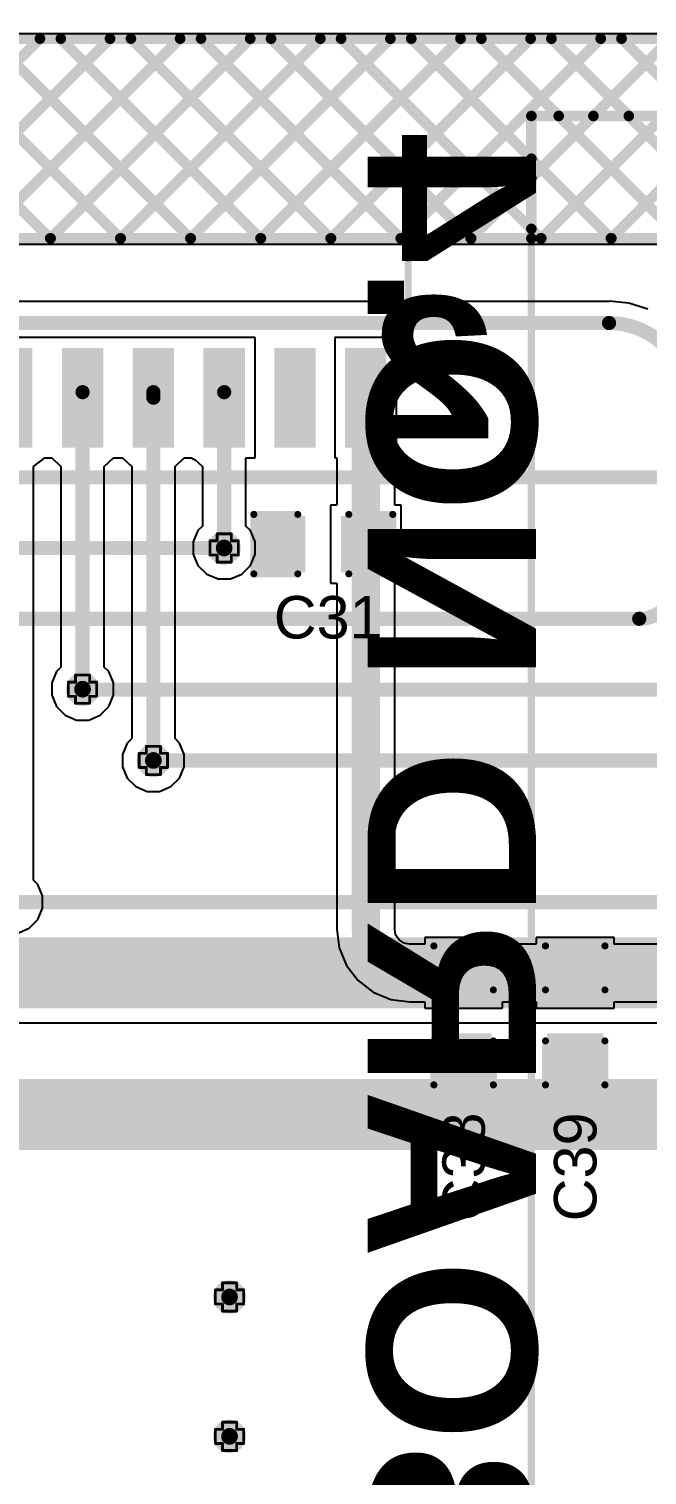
# Model space of a CAD drawing. Header units: inches. Extents: x -0.1 to 10.2, y 0 to 6.5.
# Drawn here: x 3.717 to 4.153, y 1.961 to 2.982 of the extents above; entities that cross this region are included whole.
import ezdxf

# ---------------------------------------------------------------- set-up
doc = ezdxf.new("R2010")
doc.units = ezdxf.units.IN
doc.header["$MEASUREMENT"] = 0
for name, color, linetype in [('Bottom Layer', 5, 'Continuous'), ('Bottom Overlay', 54, 'Continuous'), ('Drill Drawing', 1, 'Continuous'), ('Top Layer', 1, 'Continuous'), ('Top Overlay', 2, 'Continuous'), ('Top Paste', 8, 'Continuous'), ('Top Solder', 216, 'Continuous'), ('Via Holes', 16, 'Continuous')]:
    doc.layers.add(name, color=color, linetype=linetype)
doc.styles.add('Arial', font='', dxfattribs={"height": 0.2})
doc.styles.add('Arial Black_Bold', font='', dxfattribs={"height": 0.2})
doc.styles.add('Arial_Bold', font='', dxfattribs={"height": 0.2})
doc.styles.get('Arial').set_extended_font_data('Arial')
doc.styles.get('Arial Black_Bold').set_extended_font_data('Arial Black', bold=True)
doc.styles.get('Arial_Bold').set_extended_font_data('Arial', bold=True)

# ---------------------------------------------------------------- blocks, each defined once
blk = doc.blocks.new('SOIC_16_300____10')
at = {"layer": 'Top Layer'}
for points in [[(-0.2244, 0.1868), (-0.1594, 0.1868), (-0.1594, 0.1632), (-0.2244, 0.1632)], [(0.1594, 0.1868), (0.2244, 0.1868), (0.2244, 0.1632), (0.1594, 0.1632)], [(-0.2244, 0.1368), (-0.1594, 0.1368), (-0.1594, 0.1132), (-0.2244, 0.1132)], [(0.1594, 0.1368), (0.2244, 0.1368), (0.2244, 0.1132), (0.1594, 0.1132)], [(-0.2244, 0.0868), (-0.1594, 0.0868), (-0.1594, 0.0632), (-0.2244, 0.0632)], [(0.1594, 0.0868), (0.2244, 0.0868), (0.2244, 0.0632), (0.1594, 0.0632)], [(-0.2244, 0.0368), (-0.1594, 0.0368), (-0.1594, 0.0132), (-0.2244, 0.0132)], [(0.1594, 0.0368), (0.2244, 0.0368), (0.2244, 0.0132), (0.1594, 0.0132)], [(-0.2244, -0.0132), (-0.1594, -0.0132), (-0.1594, -0.0368), (-0.2244, -0.0368)], [(0.1594, -0.0132), (0.2244, -0.0132), (0.2244, -0.0368), (0.1594, -0.0368)], [(-0.2244, -0.0632), (-0.1594, -0.0632), (-0.1594, -0.0868), (-0.2244, -0.0868)], [(0.1594, -0.0632), (0.2244, -0.0632), (0.2244, -0.0868), (0.1594, -0.0868)], [(-0.2244, -0.1132), (-0.1594, -0.1132), (-0.1594, -0.1368), (-0.2244, -0.1368)], [(0.1594, -0.1132), (0.2244, -0.1132), (0.2244, -0.1368), (0.1594, -0.1368)], [(-0.2244, -0.1632), (-0.1594, -0.1632), (-0.1594, -0.1868), (-0.2244, -0.1868)], [(0.1594, -0.1632), (0.2244, -0.1632), (0.2244, -0.1868), (0.1594, -0.1868)]]:
    blk.add_hatch(color=1, dxfattribs=at).paths.add_polyline_path(points)
at = {"layer": 'Top Overlay'}
blk.add_hatch(color=2, dxfattribs=at).paths.add_polyline_path([(-0.156, 0.162), (-0.142, 0.162), (-0.142, 0.188), (-0.156, 0.188)])
at = {"layer": 'Top Paste'}
for points in [[(-0.2244, 0.1868), (-0.1594, 0.1868), (-0.1594, 0.1632), (-0.2244, 0.1632)], [(0.1594, 0.1868), (0.2244, 0.1868), (0.2244, 0.1632), (0.1594, 0.1632)], [(-0.2244, 0.1368), (-0.1594, 0.1368), (-0.1594, 0.1132), (-0.2244, 0.1132)], [(0.1594, 0.1368), (0.2244, 0.1368), (0.2244, 0.1132), (0.1594, 0.1132)], [(-0.2244, 0.0868), (-0.1594, 0.0868), (-0.1594, 0.0632), (-0.2244, 0.0632)], [(0.1594, 0.0868), (0.2244, 0.0868), (0.2244, 0.0632), (0.1594, 0.0632)], [(-0.2244, 0.0368), (-0.1594, 0.0368), (-0.1594, 0.0132), (-0.2244, 0.0132)], [(0.1594, 0.0368), (0.2244, 0.0368), (0.2244, 0.0132), (0.1594, 0.0132)], [(-0.2244, -0.0132), (-0.1594, -0.0132), (-0.1594, -0.0368), (-0.2244, -0.0368)], [(0.1594, -0.0132), (0.2244, -0.0132), (0.2244, -0.0368), (0.1594, -0.0368)], [(-0.2244, -0.0632), (-0.1594, -0.0632), (-0.1594, -0.0868), (-0.2244, -0.0868)], [(0.1594, -0.0632), (0.2244, -0.0632), (0.2244, -0.0868), (0.1594, -0.0868)], [(-0.2244, -0.1132), (-0.1594, -0.1132), (-0.1594, -0.1368), (-0.2244, -0.1368)], [(0.1594, -0.1132), (0.2244, -0.1132), (0.2244, -0.1368), (0.1594, -0.1368)], [(-0.2244, -0.1632), (-0.1594, -0.1632), (-0.1594, -0.1868), (-0.2244, -0.1868)], [(0.1594, -0.1632), (0.2244, -0.1632), (0.2244, -0.1868), (0.1594, -0.1868)]]:
    blk.add_hatch(color=8, dxfattribs=at).paths.add_polyline_path(points)
at = {"layer": 'Top Solder'}
for points in [[(-0.2272, 0.1896), (-0.1567, 0.1896), (-0.1567, 0.1604), (-0.2272, 0.1604)], [(0.1567, 0.1896), (0.2272, 0.1896), (0.2272, 0.1604), (0.1567, 0.1604)], [(-0.2272, 0.1396), (-0.1567, 0.1396), (-0.1567, 0.1104), (-0.2272, 0.1104)], [(0.1567, 0.1396), (0.2272, 0.1396), (0.2272, 0.1104), (0.1567, 0.1104)], [(-0.2272, 0.0896), (-0.1567, 0.0896), (-0.1567, 0.0604), (-0.2272, 0.0604)], [(0.1567, 0.0896), (0.2272, 0.0896), (0.2272, 0.0604), (0.1567, 0.0604)], [(-0.2272, 0.0396), (-0.1567, 0.0396), (-0.1567, 0.0104), (-0.2272, 0.0104)], [(0.1567, 0.0396), (0.2272, 0.0396), (0.2272, 0.0104), (0.1567, 0.0104)], [(-0.2272, -0.0104), (-0.1567, -0.0104), (-0.1567, -0.0396), (-0.2272, -0.0396)], [(0.1567, -0.0104), (0.2272, -0.0104), (0.2272, -0.0396), (0.1567, -0.0396)], [(-0.2272, -0.0604), (-0.1567, -0.0604), (-0.1567, -0.0896), (-0.2272, -0.0896)], [(0.1567, -0.0604), (0.2272, -0.0604), (0.2272, -0.0896), (0.1567, -0.0896)], [(-0.2272, -0.1104), (-0.1567, -0.1104), (-0.1567, -0.1396), (-0.2272, -0.1396)], [(0.1567, -0.1104), (0.2272, -0.1104), (0.2272, -0.1396), (0.1567, -0.1396)], [(-0.2272, -0.1604), (-0.1567, -0.1604), (-0.1567, -0.1896), (-0.2272, -0.1896)], [(0.1567, -0.1604), (0.2272, -0.1604), (0.2272, -0.1896), (0.1567, -0.1896)]]:
    blk.add_hatch(color=216, dxfattribs=at).paths.add_polyline_path(points)
at = {"layer": 'Top Overlay', "const_width": 0.00787}
for points in [[(-0.2363, 0.171), (-0.2363, 0.181)], [(-0.2313, 0.176), (-0.2363, 0.181)], [(-0.2363, 0.171), (-0.2313, 0.176)]]:
    blk.add_lwpolyline(points, dxfattribs=at)
at = {"layer": 'Top Overlay', "const_width": 0.00394}
for points in [[(-0.2383, 0.181, 1), (-0.2343, 0.181, 1)], [(-0.2383, 0.181, 1), (-0.2343, 0.181, 1)], [(-0.2383, 0.171, 1), (-0.2343, 0.171, 1)], [(-0.2383, 0.171, 1), (-0.2343, 0.171, 1)], [(-0.2333, 0.176, 1), (-0.2293, 0.176, 1)], [(-0.2333, 0.176, 1), (-0.2293, 0.176, 1)]]:
    blk.add_lwpolyline(points, format="xyb", close=True, dxfattribs=at)
blk = doc.blocks.new('X9555WV_2_12_6TV01_B_53')
at = {"layer": 'Bottom Overlay', "const_width": 0.005}
for points in [[(-0.755, -0.188), (-0.755, 0.1732)], [(0.755, -0.188), (-0.755, -0.188)]]:
    blk.add_lwpolyline(points, dxfattribs=at)
at = {"layer": 'Bottom Overlay', "const_width": 0.0025}
blk.add_lwpolyline([(-0.7562, -0.188, 1), (-0.7537, -0.188, 1)], format="xyb", close=True, dxfattribs=at)
blk.add_lwpolyline([(-0.7562, -0.188, 1), (-0.7537, -0.188, 1)], format="xyb", close=True, dxfattribs=at)
blk = doc.blocks.new('C___0603_61')
at = {"layer": 'Top Layer'}
for points in [[(-0.015, 0.0175), (-0.015, -0.0175), (-0.045, -0.0175), (-0.045, 0.0175)], [(0.045, 0.0175), (0.045, -0.0175), (0.015, -0.0175), (0.015, 0.0175)]]:
    blk.add_hatch(color=1, dxfattribs=at).paths.add_polyline_path(points)
at = {"layer": 'Top Paste'}
for points in [[(-0.015, 0.0175), (-0.015, -0.0175), (-0.045, -0.0175), (-0.045, 0.0175)], [(0.045, 0.0175), (0.045, -0.0175), (0.015, -0.0175), (0.015, 0.0175)]]:
    blk.add_hatch(color=8, dxfattribs=at).paths.add_polyline_path(points)
at = {"layer": 'Top Solder'}
for points in [[(-0.0126, 0.0199), (-0.0126, -0.0199), (-0.0474, -0.0199), (-0.0474, 0.0199)], [(0.0474, 0.0199), (0.0474, -0.0199), (0.0126, -0.0199), (0.0126, 0.0199)]]:
    blk.add_hatch(color=216, dxfattribs=at).paths.add_polyline_path(points)
at = {"layer": 'Top Overlay', "const_width": 0.005}
for points in [[(-0.049, 0.021), (-0.049, -0.021)], [(-0.049, 0.021), (-0.018, 0.021)], [(0.018, 0.021), (0.049, 0.021)], [(0.049, 0.021), (0.049, -0.021)], [(-0.049, -0.021), (-0.018, -0.021)], [(0.018, -0.021), (0.049, -0.021)]]:
    blk.add_lwpolyline(points, dxfattribs=at)
at = {"layer": 'Top Overlay', "const_width": 0.0025}
for points in [[(-0.0503, 0.021, 1), (-0.0478, 0.021, 1)], [(-0.0503, 0.021, 1), (-0.0478, 0.021, 1)], [(-0.0192, 0.021, 1), (-0.0168, 0.021, 1)], [(0.0168, 0.021, 1), (0.0192, 0.021, 1)], [(0.0478, 0.021, 1), (0.0503, 0.021, 1)], [(0.0478, 0.021, 1), (0.0503, 0.021, 1)], [(-0.0503, -0.021, 1), (-0.0478, -0.021, 1)], [(-0.0503, -0.021, 1), (-0.0478, -0.021, 1)], [(-0.0192, -0.021, 1), (-0.0168, -0.021, 1)], [(0.0168, -0.021, 1), (0.0192, -0.021, 1)], [(0.0478, -0.021, 1), (0.0503, -0.021, 1)], [(0.0478, -0.021, 1), (0.0503, -0.021, 1)]]:
    blk.add_lwpolyline(points, format="xyb", close=True, dxfattribs=at)
blk = doc.blocks.new('C___0603_62')
at = {"layer": 'Top Layer'}
for points in [[(-0.015, 0.0175), (-0.015, -0.0175), (-0.045, -0.0175), (-0.045, 0.0175)], [(0.045, 0.0175), (0.045, -0.0175), (0.015, -0.0175), (0.015, 0.0175)]]:
    blk.add_hatch(color=1, dxfattribs=at).paths.add_polyline_path(points)
at = {"layer": 'Top Paste'}
for points in [[(-0.015, 0.0175), (-0.015, -0.0175), (-0.045, -0.0175), (-0.045, 0.0175)], [(0.045, 0.0175), (0.045, -0.0175), (0.015, -0.0175), (0.015, 0.0175)]]:
    blk.add_hatch(color=8, dxfattribs=at).paths.add_polyline_path(points)
at = {"layer": 'Top Solder'}
for points in [[(-0.0126, 0.0199), (-0.0126, -0.0199), (-0.0474, -0.0199), (-0.0474, 0.0199)], [(0.0474, 0.0199), (0.0474, -0.0199), (0.0126, -0.0199), (0.0126, 0.0199)]]:
    blk.add_hatch(color=216, dxfattribs=at).paths.add_polyline_path(points)
at = {"layer": 'Top Overlay', "const_width": 0.005}
for points in [[(-0.049, 0.021), (-0.049, -0.021)], [(-0.049, 0.021), (-0.018, 0.021)], [(0.018, 0.021), (0.049, 0.021)], [(0.049, 0.021), (0.049, -0.021)], [(-0.049, -0.021), (-0.018, -0.021)], [(0.018, -0.021), (0.049, -0.021)]]:
    blk.add_lwpolyline(points, dxfattribs=at)
at = {"layer": 'Top Overlay', "const_width": 0.0025}
for points in [[(-0.0503, 0.021, 1), (-0.0478, 0.021, 1)], [(-0.0503, 0.021, 1), (-0.0478, 0.021, 1)], [(-0.0192, 0.021, 1), (-0.0168, 0.021, 1)], [(0.0168, 0.021, 1), (0.0192, 0.021, 1)], [(0.0478, 0.021, 1), (0.0503, 0.021, 1)], [(0.0478, 0.021, 1), (0.0503, 0.021, 1)], [(-0.0503, -0.021, 1), (-0.0478, -0.021, 1)], [(-0.0503, -0.021, 1), (-0.0478, -0.021, 1)], [(-0.0192, -0.021, 1), (-0.0168, -0.021, 1)], [(0.0168, -0.021, 1), (0.0192, -0.021, 1)], [(0.0478, -0.021, 1), (0.0503, -0.021, 1)], [(0.0478, -0.021, 1), (0.0503, -0.021, 1)]]:
    blk.add_lwpolyline(points, format="xyb", close=True, dxfattribs=at)
blk = doc.blocks.new('C___0603_69')
at = {"layer": 'Top Layer'}
for points in [[(-0.015, 0.0175), (-0.015, -0.0175), (-0.045, -0.0175), (-0.045, 0.0175)], [(0.045, 0.0175), (0.045, -0.0175), (0.015, -0.0175), (0.015, 0.0175)]]:
    blk.add_hatch(color=1, dxfattribs=at).paths.add_polyline_path(points)
at = {"layer": 'Top Paste'}
for points in [[(-0.015, 0.0175), (-0.015, -0.0175), (-0.045, -0.0175), (-0.045, 0.0175)], [(0.045, 0.0175), (0.045, -0.0175), (0.015, -0.0175), (0.015, 0.0175)]]:
    blk.add_hatch(color=8, dxfattribs=at).paths.add_polyline_path(points)
at = {"layer": 'Top Solder'}
for points in [[(-0.0126, 0.0199), (-0.0126, -0.0199), (-0.0474, -0.0199), (-0.0474, 0.0199)], [(0.0474, 0.0199), (0.0474, -0.0199), (0.0126, -0.0199), (0.0126, 0.0199)]]:
    blk.add_hatch(color=216, dxfattribs=at).paths.add_polyline_path(points)
at = {"layer": 'Top Overlay', "const_width": 0.005}
for points in [[(-0.049, -0.021), (-0.049, 0.021)], [(-0.049, 0.021), (-0.018, 0.021)], [(0.018, 0.021), (0.049, 0.021)], [(0.049, -0.021), (0.049, 0.021)], [(-0.049, -0.021), (-0.018, -0.021)], [(0.018, -0.021), (0.049, -0.021)]]:
    blk.add_lwpolyline(points, dxfattribs=at)
at = {"layer": 'Top Overlay', "const_width": 0.0025}
for points in [[(-0.0503, 0.021, 1), (-0.0478, 0.021, 1)], [(-0.0503, 0.021, 1), (-0.0478, 0.021, 1)], [(-0.0192, 0.021, 1), (-0.0168, 0.021, 1)], [(0.0168, 0.021, 1), (0.0192, 0.021, 1)], [(0.0478, 0.021, 1), (0.0503, 0.021, 1)], [(0.0478, 0.021, 1), (0.0503, 0.021, 1)], [(-0.0503, -0.021, 1), (-0.0478, -0.021, 1)], [(-0.0503, -0.021, 1), (-0.0478, -0.021, 1)], [(-0.0192, -0.021, 1), (-0.0168, -0.021, 1)], [(0.0168, -0.021, 1), (0.0192, -0.021, 1)], [(0.0478, -0.021, 1), (0.0503, -0.021, 1)], [(0.0478, -0.021, 1), (0.0503, -0.021, 1)]]:
    blk.add_lwpolyline(points, format="xyb", close=True, dxfattribs=at)

msp = doc.modelspace()

# ---------------------------------------------------------------- hatches: boundary and pattern name
at = {"layer": 'Bottom Layer'}
h = msp.add_hatch(color=5, dxfattribs=at)
edge = h.paths.add_edge_path()
edge.add_arc((3.8545, 2.6154), 0.0118, 0, 360)
h = msp.add_hatch(color=5, dxfattribs=at)
edge = h.paths.add_edge_path()
edge.add_arc((3.7545, 2.5157), 0.0118, 0, 360)
h = msp.add_hatch(color=5, dxfattribs=at)
edge = h.paths.add_edge_path()
edge.add_arc((3.8045, 2.4654), 0.0118, 0, 360)
h = msp.add_hatch(color=5, dxfattribs=at)
edge = h.paths.add_edge_path()
edge.add_arc((3.8583, 2.0866), 0.0118, 0, 360)
h = msp.add_hatch(color=5, dxfattribs=at)
edge = h.paths.add_edge_path()
edge.add_arc((3.8583, 1.9882), 0.0118, 0, 360)
at = {"layer": 'Top Layer'}
h = msp.add_hatch(color=1, dxfattribs=at)
edge = h.paths.add_edge_path()
edge.add_arc((3.8545, 2.6154), 0.0118, 0, 360)
h = msp.add_hatch(color=1, dxfattribs=at)
edge = h.paths.add_edge_path()
edge.add_arc((3.7545, 2.5157), 0.0118, 0, 360)
h = msp.add_hatch(color=1, dxfattribs=at)
edge = h.paths.add_edge_path()
edge.add_arc((3.8045, 2.4654), 0.0118, 0, 360)
h = msp.add_hatch(color=1, dxfattribs=at)
edge = h.paths.add_edge_path()
edge.add_arc((3.8583, 2.0866), 0.0118, 0, 360)
h = msp.add_hatch(color=1, dxfattribs=at)
edge = h.paths.add_edge_path()
edge.add_arc((3.8583, 1.9882), 0.0118, 0, 360)
at = {"layer": 'Via Holes'}
h = msp.add_hatch(color=7, dxfattribs=at)
edge = h.paths.add_edge_path()
edge.add_arc((3.8545, 2.6154), 0.00591, 0, 360)
h = msp.add_hatch(color=7, dxfattribs=at)
edge = h.paths.add_edge_path()
edge.add_arc((3.7545, 2.5157), 0.00591, 0, 360)
h = msp.add_hatch(color=7, dxfattribs=at)
edge = h.paths.add_edge_path()
edge.add_arc((3.8045, 2.4654), 0.00591, 0, 360)
h = msp.add_hatch(color=7, dxfattribs=at)
edge = h.paths.add_edge_path()
edge.add_arc((3.8583, 2.0866), 0.00591, 0, 360)
h = msp.add_hatch(color=7, dxfattribs=at)
edge = h.paths.add_edge_path()
edge.add_arc((3.8583, 1.9882), 0.00591, 0, 360)

# ---------------------------------------------------------------- linework, layer by layer
at = {"layer": 'Bottom Layer'}
for p, q in [((4.5459, 2.9783), (0.0153, 2.9783)), ((0.0153, 2.83), (4.4235, 2.83)), ((4.1263, 2.7895), (3.3411, 2.7895)), ((4.1403, 2.7882), (4.1263, 2.7896)), ((4.1263, 2.7896), (4.1263, 2.7895)), ((4.1537, 2.7841), (4.1403, 2.7882)), ((3.3935, 2.2801), (4.1805, 2.2801))]:
    msp.add_line(p, q, dxfattribs=at)
for points, const_width in [([(3.3411, 2.7742), (4.1263, 2.7742)], 0.01), ([(3.4264, 2.6653), (4.2476, 2.6653)], 0.01), ([(3.3646, 2.6154), (3.8545, 2.6154)], 0.01), ([(3.3264, 2.5654), (4.1476, 2.5654)], 0.01), ([(3.7545, 2.5154), (4.2094, 2.5154)], 0.01), ([(3.8045, 2.4654), (4.2476, 2.4654)], 0.01), ([(3.7045, 2.3654), (4.3535, 2.3654)], 0.01), ([(3.3646, 2.3154), (4.2094, 2.3154)], 0.05), ([(3.3646, 2.2154), (4.2094, 2.2154)], 0.05)]:
    msp.add_lwpolyline(points, dxfattribs=dict(at, const_width=const_width))
at = {"layer": 'Bottom Layer', "const_width": 0.005}
for points in [[(4.1238, 2.7742, 1), (4.1288, 2.7742, 1)], [(4.1238, 2.7742, 1), (4.1288, 2.7742, 1)], [(3.852, 2.6154, 1), (3.857, 2.6154, 1)], [(4.1451, 2.5654, 1), (4.1501, 2.5654, 1)], [(4.1451, 2.5654, 1), (4.1501, 2.5654, 1)], [(3.752, 2.5154, 1), (3.757, 2.5154, 1)], [(3.802, 2.4654, 1), (3.807, 2.4654, 1)]]:
    msp.add_lwpolyline(points, format="xyb", close=True, dxfattribs=at)
at = {"layer": 'Bottom Layer', "const_width": 0.01}
for points in [[(4.1263, 2.7742, -0.199488), (4.1661, 2.7577)], [(4.1659, 2.5729, -0.197561), (4.1476, 2.5654)]]:
    msp.add_lwpolyline(points, format="xyb", dxfattribs=at)
at = {"layer": 'Bottom Overlay', "const_width": 0.0075}
for points in [[(0.0201, 2.975), (4.5399, 2.975)], [(3.5834, 2.834), (3.7244, 2.975)], [(3.5906, 2.975), (3.7316, 2.834)], [(3.6329, 2.834), (3.7739, 2.975)], [(3.6401, 2.975), (3.7811, 2.834)], [(3.6824, 2.834), (3.8234, 2.975)], [(3.6896, 2.975), (3.8306, 2.834)], [(3.7319, 2.834), (3.8729, 2.975)], [(3.7391, 2.975), (3.8801, 2.834)], [(3.7814, 2.834), (3.9224, 2.975)], [(3.7886, 2.975), (3.9296, 2.834)], [(3.8309, 2.834), (3.9719, 2.975)], [(3.8381, 2.975), (3.9791, 2.834)], [(3.8804, 2.834), (4.0214, 2.975)], [(3.8876, 2.975), (4.0286, 2.834)], [(3.9299, 2.834), (4.0709, 2.975)], [(3.9371, 2.975), (4.0714, 2.8407)], [(3.9794, 2.834), (4.1204, 2.975)], [(3.9866, 2.975), (4.0714, 2.8902)], [(4.0361, 2.975), (4.0908, 2.9204)], [(4.0856, 2.975), (4.1403, 2.9204)], [(4.1153, 2.9204), (4.1699, 2.975)], [(4.1351, 2.975), (4.1898, 2.9204)], [(4.0714, 2.834), (4.0714, 2.9204)], [(4.0714, 2.9204), (4.4327, 2.9204)], [(4.0714, 2.9204), (4.4327, 2.9204)], [(4.0289, 2.834), (4.0714, 2.8765)], [(3.4878, 2.834), (4.0714, 2.834)]]:
    msp.add_lwpolyline(points, dxfattribs=at)
at = {"layer": 'Bottom Overlay', "const_width": 0.00375}
for points in [[(3.7225, 2.975, 1), (3.7263, 2.975, 1)], [(3.7373, 2.975, 1), (3.741, 2.975, 1)], [(3.772, 2.975, 1), (3.7758, 2.975, 1)], [(3.7868, 2.975, 1), (3.7905, 2.975, 1)], [(3.8215, 2.975, 1), (3.8253, 2.975, 1)], [(3.8363, 2.975, 1), (3.84, 2.975, 1)], [(3.871, 2.975, 1), (3.8748, 2.975, 1)], [(3.8857, 2.975, 1), (3.8895, 2.975, 1)], [(3.9205, 2.975, 1), (3.9243, 2.975, 1)], [(3.9352, 2.975, 1), (3.939, 2.975, 1)], [(3.97, 2.975, 1), (3.9738, 2.975, 1)], [(3.9847, 2.975, 1), (3.9885, 2.975, 1)], [(4.0195, 2.975, 1), (4.0233, 2.975, 1)], [(4.0342, 2.975, 1), (4.038, 2.975, 1)], [(4.069, 2.975, 1), (4.0728, 2.975, 1)], [(4.0837, 2.975, 1), (4.0875, 2.975, 1)], [(4.1185, 2.975, 1), (4.1223, 2.975, 1)], [(4.1332, 2.975, 1), (4.137, 2.975, 1)], [(4.0696, 2.9204, 1), (4.0733, 2.9204, 1)], [(4.0696, 2.9204, 1), (4.0733, 2.9204, 1)], [(4.0696, 2.9204, 1), (4.0733, 2.9204, 1)], [(4.0889, 2.9204, 1), (4.0926, 2.9204, 1)], [(4.1134, 2.9204, 1), (4.1171, 2.9204, 1)], [(4.1384, 2.9204, 1), (4.1421, 2.9204, 1)], [(4.0696, 2.8902, 1), (4.0733, 2.8902, 1)], [(4.0696, 2.8765, 1), (4.0733, 2.8765, 1)], [(4.0696, 2.8407, 1), (4.0733, 2.8407, 1)], [(3.7298, 2.834, 1), (3.7335, 2.834, 1)], [(3.73, 2.834, 1), (3.7338, 2.834, 1)], [(3.7793, 2.834, 1), (3.783, 2.834, 1)], [(3.7795, 2.834, 1), (3.7833, 2.834, 1)], [(3.8288, 2.834, 1), (3.8325, 2.834, 1)], [(3.829, 2.834, 1), (3.8328, 2.834, 1)], [(3.8783, 2.834, 1), (3.882, 2.834, 1)], [(3.8785, 2.834, 1), (3.8823, 2.834, 1)], [(3.9278, 2.834, 1), (3.9315, 2.834, 1)], [(3.928, 2.834, 1), (3.9318, 2.834, 1)], [(3.9773, 2.834, 1), (3.981, 2.834, 1)], [(3.9775, 2.834, 1), (3.9813, 2.834, 1)], [(4.0267, 2.834, 1), (4.0305, 2.834, 1)], [(4.027, 2.834, 1), (4.0308, 2.834, 1)], [(4.0696, 2.834, 1), (4.0733, 2.834, 1)], [(4.0696, 2.834, 1), (4.0733, 2.834, 1)]]:
    msp.add_lwpolyline(points, format="xyb", close=True, dxfattribs=at)
at = {"layer": 'Drill Drawing', "const_width": 0.002}
for points in [[(3.8495, 2.6204), (3.8495, 2.6254)], [(3.8495, 2.6254), (3.8595, 2.6254)], [(3.8595, 2.6204), (3.8595, 2.6254)], [(3.8445, 2.6104), (3.8445, 2.6204)], [(3.8445, 2.6204), (3.8495, 2.6204)], [(3.8595, 2.6204), (3.8645, 2.6204)], [(3.8645, 2.6104), (3.8645, 2.6204)], [(3.8445, 2.6104), (3.8495, 2.6104)], [(3.8495, 2.6054), (3.8495, 2.6104)], [(3.8495, 2.6054), (3.8595, 2.6054)], [(3.8595, 2.6104), (3.8645, 2.6104)], [(3.8595, 2.6054), (3.8595, 2.6104)], [(3.7495, 2.5207), (3.7495, 2.5257)], [(3.7495, 2.5257), (3.7595, 2.5257)], [(3.7595, 2.5207), (3.7595, 2.5257)], [(3.7445, 2.5107), (3.7445, 2.5207)], [(3.7445, 2.5207), (3.7495, 2.5207)], [(3.7445, 2.5107), (3.7495, 2.5107)], [(3.7495, 2.5057), (3.7495, 2.5107)], [(3.7595, 2.5207), (3.7645, 2.5207)], [(3.7595, 2.5107), (3.7645, 2.5107)], [(3.7595, 2.5057), (3.7595, 2.5107)], [(3.7645, 2.5107), (3.7645, 2.5207)], [(3.7495, 2.5057), (3.7595, 2.5057)], [(3.7945, 2.4604), (3.7945, 2.4704)], [(3.7945, 2.4704), (3.7995, 2.4704)], [(3.7995, 2.4704), (3.7995, 2.4754)], [(3.7995, 2.4754), (3.8095, 2.4754)], [(3.8095, 2.4704), (3.8095, 2.4754)], [(3.8095, 2.4704), (3.8145, 2.4704)], [(3.8145, 2.4604), (3.8145, 2.4704)], [(3.7945, 2.4604), (3.7995, 2.4604)], [(3.7995, 2.4554), (3.7995, 2.4604)], [(3.8095, 2.4604), (3.8145, 2.4604)], [(3.8095, 2.4554), (3.8095, 2.4604)], [(3.7995, 2.4554), (3.8095, 2.4554)], [(3.8533, 2.0916), (3.8533, 2.0966)], [(3.8533, 2.0966), (3.8633, 2.0966)], [(3.8633, 2.0916), (3.8633, 2.0966)], [(3.8483, 2.0816), (3.8483, 2.0916)], [(3.8483, 2.0916), (3.8533, 2.0916)], [(3.8633, 2.0916), (3.8683, 2.0916)], [(3.8683, 2.0816), (3.8683, 2.0916)], [(3.8483, 2.0816), (3.8533, 2.0816)], [(3.8533, 2.0766), (3.8533, 2.0816)], [(3.8533, 2.0766), (3.8633, 2.0766)], [(3.8633, 2.0816), (3.8683, 2.0816)], [(3.8633, 2.0766), (3.8633, 2.0816)], [(3.8483, 1.9832), (3.8483, 1.9932)], [(3.8483, 1.9932), (3.8533, 1.9932)], [(3.8533, 1.9932), (3.8533, 1.9982)], [(3.8533, 1.9982), (3.8633, 1.9982)], [(3.8633, 1.9932), (3.8633, 1.9982)], [(3.8633, 1.9932), (3.8683, 1.9932)], [(3.8683, 1.9832), (3.8683, 1.9932)], [(3.8483, 1.9832), (3.8533, 1.9832)], [(3.8533, 1.9782), (3.8533, 1.9832)], [(3.8633, 1.9832), (3.8683, 1.9832)], [(3.8633, 1.9782), (3.8633, 1.9832)], [(3.8533, 1.9782), (3.8633, 1.9782)]]:
    msp.add_lwpolyline(points, dxfattribs=at)
at = {"layer": 'Drill Drawing', "const_width": 0.001}
for points in [[(3.849, 2.6254, 1), (3.85, 2.6254, 1)], [(3.849, 2.6254, 1), (3.85, 2.6254, 1)], [(3.859, 2.6254, 1), (3.86, 2.6254, 1)], [(3.859, 2.6254, 1), (3.86, 2.6254, 1)], [(3.844, 2.6204, 1), (3.845, 2.6204, 1)], [(3.844, 2.6204, 1), (3.845, 2.6204, 1)], [(3.849, 2.6204, 1), (3.85, 2.6204, 1)], [(3.849, 2.6204, 1), (3.85, 2.6204, 1)], [(3.859, 2.6204, 1), (3.86, 2.6204, 1)], [(3.859, 2.6204, 1), (3.86, 2.6204, 1)], [(3.864, 2.6204, 1), (3.865, 2.6204, 1)], [(3.864, 2.6204, 1), (3.865, 2.6204, 1)], [(3.844, 2.6104, 1), (3.845, 2.6104, 1)], [(3.844, 2.6104, 1), (3.845, 2.6104, 1)], [(3.849, 2.6104, 1), (3.85, 2.6104, 1)], [(3.849, 2.6104, 1), (3.85, 2.6104, 1)], [(3.849, 2.6054, 1), (3.85, 2.6054, 1)], [(3.849, 2.6054, 1), (3.85, 2.6054, 1)], [(3.859, 2.6104, 1), (3.86, 2.6104, 1)], [(3.859, 2.6104, 1), (3.86, 2.6104, 1)], [(3.859, 2.6054, 1), (3.86, 2.6054, 1)], [(3.859, 2.6054, 1), (3.86, 2.6054, 1)], [(3.864, 2.6104, 1), (3.865, 2.6104, 1)], [(3.864, 2.6104, 1), (3.865, 2.6104, 1)], [(3.749, 2.5257, 1), (3.75, 2.5257, 1)], [(3.749, 2.5257, 1), (3.75, 2.5257, 1)], [(3.759, 2.5257, 1), (3.76, 2.5257, 1)], [(3.759, 2.5257, 1), (3.76, 2.5257, 1)], [(3.744, 2.5207, 1), (3.745, 2.5207, 1)], [(3.744, 2.5207, 1), (3.745, 2.5207, 1)], [(3.744, 2.5107, 1), (3.745, 2.5107, 1)], [(3.744, 2.5107, 1), (3.745, 2.5107, 1)], [(3.749, 2.5207, 1), (3.75, 2.5207, 1)], [(3.749, 2.5207, 1), (3.75, 2.5207, 1)], [(3.749, 2.5107, 1), (3.75, 2.5107, 1)], [(3.749, 2.5107, 1), (3.75, 2.5107, 1)], [(3.759, 2.5207, 1), (3.76, 2.5207, 1)], [(3.759, 2.5207, 1), (3.76, 2.5207, 1)], [(3.759, 2.5107, 1), (3.76, 2.5107, 1)], [(3.759, 2.5107, 1), (3.76, 2.5107, 1)], [(3.764, 2.5207, 1), (3.765, 2.5207, 1)], [(3.764, 2.5207, 1), (3.765, 2.5207, 1)], [(3.764, 2.5107, 1), (3.765, 2.5107, 1)], [(3.764, 2.5107, 1), (3.765, 2.5107, 1)], [(3.749, 2.5057, 1), (3.75, 2.5057, 1)], [(3.749, 2.5057, 1), (3.75, 2.5057, 1)], [(3.759, 2.5057, 1), (3.76, 2.5057, 1)], [(3.759, 2.5057, 1), (3.76, 2.5057, 1)], [(3.794, 2.4704, 1), (3.795, 2.4704, 1)], [(3.794, 2.4704, 1), (3.795, 2.4704, 1)], [(3.799, 2.4754, 1), (3.8, 2.4754, 1)], [(3.799, 2.4754, 1), (3.8, 2.4754, 1)], [(3.799, 2.4704, 1), (3.8, 2.4704, 1)], [(3.799, 2.4704, 1), (3.8, 2.4704, 1)], [(3.809, 2.4754, 1), (3.81, 2.4754, 1)], [(3.809, 2.4754, 1), (3.81, 2.4754, 1)], [(3.809, 2.4704, 1), (3.81, 2.4704, 1)], [(3.809, 2.4704, 1), (3.81, 2.4704, 1)], [(3.814, 2.4704, 1), (3.815, 2.4704, 1)], [(3.814, 2.4704, 1), (3.815, 2.4704, 1)], [(3.794, 2.4604, 1), (3.795, 2.4604, 1)], [(3.794, 2.4604, 1), (3.795, 2.4604, 1)], [(3.799, 2.4604, 1), (3.8, 2.4604, 1)], [(3.799, 2.4604, 1), (3.8, 2.4604, 1)], [(3.809, 2.4604, 1), (3.81, 2.4604, 1)], [(3.809, 2.4604, 1), (3.81, 2.4604, 1)], [(3.814, 2.4604, 1), (3.815, 2.4604, 1)], [(3.814, 2.4604, 1), (3.815, 2.4604, 1)], [(3.799, 2.4554, 1), (3.8, 2.4554, 1)], [(3.799, 2.4554, 1), (3.8, 2.4554, 1)], [(3.809, 2.4554, 1), (3.81, 2.4554, 1)], [(3.809, 2.4554, 1), (3.81, 2.4554, 1)], [(3.8528, 2.0966, 1), (3.8538, 2.0966, 1)], [(3.8528, 2.0966, 1), (3.8538, 2.0966, 1)], [(3.8628, 2.0966, 1), (3.8638, 2.0966, 1)], [(3.8628, 2.0966, 1), (3.8638, 2.0966, 1)], [(3.8478, 2.0916, 1), (3.8488, 2.0916, 1)], [(3.8478, 2.0916, 1), (3.8488, 2.0916, 1)], [(3.8528, 2.0916, 1), (3.8538, 2.0916, 1)], [(3.8528, 2.0916, 1), (3.8538, 2.0916, 1)], [(3.8628, 2.0916, 1), (3.8638, 2.0916, 1)], [(3.8628, 2.0916, 1), (3.8638, 2.0916, 1)], [(3.8678, 2.0916, 1), (3.8688, 2.0916, 1)], [(3.8678, 2.0916, 1), (3.8688, 2.0916, 1)], [(3.8478, 2.0816, 1), (3.8488, 2.0816, 1)], [(3.8478, 2.0816, 1), (3.8488, 2.0816, 1)], [(3.8528, 2.0816, 1), (3.8538, 2.0816, 1)], [(3.8528, 2.0816, 1), (3.8538, 2.0816, 1)], [(3.8528, 2.0766, 1), (3.8538, 2.0766, 1)], [(3.8528, 2.0766, 1), (3.8538, 2.0766, 1)], [(3.8628, 2.0816, 1), (3.8638, 2.0816, 1)], [(3.8628, 2.0816, 1), (3.8638, 2.0816, 1)], [(3.8628, 2.0766, 1), (3.8638, 2.0766, 1)], [(3.8628, 2.0766, 1), (3.8638, 2.0766, 1)], [(3.8678, 2.0816, 1), (3.8688, 2.0816, 1)], [(3.8678, 2.0816, 1), (3.8688, 2.0816, 1)], [(3.8478, 1.9932, 1), (3.8488, 1.9932, 1)], [(3.8478, 1.9932, 1), (3.8488, 1.9932, 1)], [(3.8528, 1.9982, 1), (3.8538, 1.9982, 1)], [(3.8528, 1.9982, 1), (3.8538, 1.9982, 1)], [(3.8528, 1.9932, 1), (3.8538, 1.9932, 1)], [(3.8528, 1.9932, 1), (3.8538, 1.9932, 1)], [(3.8628, 1.9982, 1), (3.8638, 1.9982, 1)], [(3.8628, 1.9982, 1), (3.8638, 1.9982, 1)], [(3.8628, 1.9932, 1), (3.8638, 1.9932, 1)], [(3.8628, 1.9932, 1), (3.8638, 1.9932, 1)], [(3.8678, 1.9932, 1), (3.8688, 1.9932, 1)], [(3.8678, 1.9932, 1), (3.8688, 1.9932, 1)], [(3.8478, 1.9832, 1), (3.8488, 1.9832, 1)], [(3.8478, 1.9832, 1), (3.8488, 1.9832, 1)], [(3.8528, 1.9832, 1), (3.8538, 1.9832, 1)], [(3.8528, 1.9832, 1), (3.8538, 1.9832, 1)], [(3.8628, 1.9832, 1), (3.8638, 1.9832, 1)], [(3.8628, 1.9832, 1), (3.8638, 1.9832, 1)], [(3.8678, 1.9832, 1), (3.8688, 1.9832, 1)], [(3.8678, 1.9832, 1), (3.8688, 1.9832, 1)], [(3.8528, 1.9782, 1), (3.8538, 1.9782, 1)], [(3.8528, 1.9782, 1), (3.8538, 1.9782, 1)], [(3.8628, 1.9782, 1), (3.8638, 1.9782, 1)], [(3.8628, 1.9782, 1), (3.8638, 1.9782, 1)]]:
    msp.add_lwpolyline(points, format="xyb", close=True, dxfattribs=at)
at = {"layer": 'Top Layer'}
for p, q in [((4.5459, 2.9784), (0.1492, 2.9784)), ((0.255, 2.83), (4.4253, 2.83)), ((3.7247, 2.7639), (3.6843, 2.7639)), ((3.7263, 2.7639), (3.7247, 2.7639)), ((3.7343, 2.7639), (3.7263, 2.7639)), ((3.7747, 2.7639), (3.7343, 2.7639)), ((3.7763, 2.7639), (3.7747, 2.7639)), ((3.7827, 2.7639), (3.7763, 2.7639)), ((3.7843, 2.7639), (3.7827, 2.7639)), ((3.8247, 2.7639), (3.7843, 2.7639)), ((3.8263, 2.7639), (3.8247, 2.7639)), ((3.8327, 2.7639), (3.8263, 2.7639)), ((3.8343, 2.7639), (3.8327, 2.7639)), ((3.8763, 2.7639), (3.8343, 2.7639)), ((3.8763, 2.679), (3.8763, 2.7639)), ((3.9763, 2.7639), (3.9327, 2.7639)), ((3.9327, 2.7639), (3.9327, 2.679)), ((3.9763, 2.679), (3.9763, 2.7639)), ((3.7198, 2.673), (3.7278, 2.679)), ((3.7278, 2.679), (3.7327, 2.679)), ((3.7327, 2.679), (3.7392, 2.673)), ((3.7698, 2.673), (3.7763, 2.679)), ((3.7763, 2.679), (3.7827, 2.679)), ((3.7827, 2.679), (3.7892, 2.673)), ((3.8198, 2.673), (3.8263, 2.679)), ((3.8263, 2.679), (3.8312, 2.679)), ((3.8312, 2.679), (3.8341, 2.6777)), ((3.8341, 2.6777), (3.8392, 2.673)), ((3.8698, 2.6309), (3.8698, 2.679)), ((3.8698, 2.679), (3.8763, 2.679)), ((3.9327, 2.679), (3.9341, 2.679)), ((3.9341, 2.679), (3.9341, 2.6456)), ((3.9749, 2.6456), (3.9749, 2.679)), ((3.9749, 2.679), (3.9763, 2.679)), ((3.7198, 2.3809), (3.7198, 2.673)), ((3.7392, 2.673), (3.7392, 2.5313)), ((3.7698, 2.5313), (3.7698, 2.673)), ((3.7892, 2.673), (3.7892, 2.4809)), ((3.8198, 2.4809), (3.8198, 2.673)), ((3.8392, 2.673), (3.8392, 2.6309)), ((3.9341, 2.6456), (3.9295, 2.6456)), ((3.9295, 2.6456), (3.9295, 2.5906)), ((3.9795, 2.6456), (3.9749, 2.6456)), ((3.9795, 2.5906), (3.9795, 2.6456)), ((3.836, 2.6277), (3.8327, 2.6197)), ((3.8392, 2.6309), (3.836, 2.6277)), ((3.873, 2.6277), (3.8698, 2.6309)), ((3.8763, 2.6197), (3.873, 2.6277)), ((3.8327, 2.6197), (3.8327, 2.611)), ((3.8763, 2.611), (3.8763, 2.6197)), ((3.8327, 2.611), (3.836, 2.603)), ((3.873, 2.603), (3.8763, 2.611)), ((3.836, 2.603), (3.8422, 2.5969)), ((3.8422, 2.5969), (3.8502, 2.5935)), ((3.8502, 2.5935), (3.8589, 2.5935)), ((3.8589, 2.5935), (3.8669, 2.5969)), ((3.8669, 2.5969), (3.873, 2.603)), ((3.9295, 2.5906), (3.9341, 2.5906)), ((3.9341, 2.5906), (3.9341, 2.3464)), ((3.9749, 2.3464), (3.9749, 2.5906)), ((3.9749, 2.5906), (3.9795, 2.5906)), ((3.736, 2.5281), (3.7327, 2.5201)), ((3.7392, 2.5313), (3.736, 2.5281)), ((3.773, 2.5281), (3.7698, 2.5313)), ((3.7763, 2.5201), (3.773, 2.5281)), ((3.7327, 2.5201), (3.7327, 2.5114)), ((3.7763, 2.5114), (3.7763, 2.5201)), ((3.7327, 2.5114), (3.736, 2.5034)), ((3.736, 2.5034), (3.7422, 2.4973)), ((3.7669, 2.4973), (3.773, 2.5034)), ((3.773, 2.5034), (3.7763, 2.5114)), ((3.7422, 2.4973), (3.7502, 2.4939)), ((3.7502, 2.4939), (3.7589, 2.4939)), ((3.7589, 2.4939), (3.7669, 2.4973)), ((3.786, 2.4777), (3.7827, 2.4697)), ((3.7892, 2.4809), (3.786, 2.4777)), ((3.823, 2.4777), (3.8198, 2.4809)), ((3.8263, 2.4697), (3.823, 2.4777)), ((3.7827, 2.4697), (3.7827, 2.461)), ((3.7827, 2.461), (3.786, 2.453)), ((3.823, 2.453), (3.8263, 2.461)), ((3.8263, 2.461), (3.8263, 2.4697)), ((3.786, 2.453), (3.7922, 2.4469)), ((3.8169, 2.4469), (3.823, 2.453)), ((3.7922, 2.4469), (3.8002, 2.4435)), ((3.8002, 2.4435), (3.8089, 2.4435)), ((3.8089, 2.4435), (3.8169, 2.4469)), ((3.723, 2.3777), (3.7198, 2.3809)), ((3.7263, 2.3697), (3.723, 2.3777)), ((3.7263, 2.361), (3.7263, 2.3697)), ((3.723, 2.353), (3.7263, 2.361)), ((3.7169, 2.3469), (3.723, 2.353)), ((3.7089, 2.3435), (3.7169, 2.3469)), ((3.9341, 2.3464), (3.9341, 2.3464)), ((3.9341, 2.3464), (3.9358, 2.3331)), ((3.9749, 2.3462), (3.9749, 2.3464)), ((3.9756, 2.3423), (3.9749, 2.3462)), ((3.978, 2.3388), (3.9756, 2.3423)), ((3.9815, 2.3365), (3.978, 2.3388)), ((4.0511, 2.3404), (3.9961, 2.3404)), ((3.9961, 2.3404), (3.9961, 2.3357)), ((4.0511, 2.3357), (4.0511, 2.3404)), ((4.1299, 2.3404), (4.0749, 2.3404)), ((4.0749, 2.3404), (4.0749, 2.3357)), ((4.1299, 2.3357), (4.1299, 2.3404)), ((3.9358, 2.3331), (3.941, 2.3207)), ((3.9853, 2.3357), (3.9815, 2.3365)), ((3.9856, 2.3357), (3.9853, 2.3357)), ((3.9961, 2.3357), (3.9856, 2.3357)), ((4.0749, 2.3357), (4.0511, 2.3357)), ((4.1688, 2.3357), (4.1299, 2.3357)), ((3.941, 2.3207), (3.9492, 2.31)), ((3.9492, 2.31), (3.9598, 2.3018)), ((3.9598, 2.3018), (3.9723, 2.2967)), ((3.9723, 2.2967), (3.9856, 2.2949)), ((3.9856, 2.2949), (3.9856, 2.295)), ((3.9856, 2.295), (3.9961, 2.295)), ((3.9961, 2.295), (3.9961, 2.2904)), ((3.9961, 2.2904), (4.0511, 2.2904)), ((4.0511, 2.2904), (4.0511, 2.295)), ((4.0511, 2.295), (4.0749, 2.295)), ((4.0749, 2.295), (4.0749, 2.2904)), ((4.0749, 2.2904), (4.1299, 2.2904)), ((4.1299, 2.2904), (4.1299, 2.295)), ((4.1299, 2.295), (4.1688, 2.295))]:
    msp.add_line(p, q, dxfattribs=at)
for points, const_width in [([(3.7545, 2.5157), (3.7545, 2.7254)], 0.01), ([(3.8045, 2.7215), (3.8045, 2.7254)], 0.01), ([(3.8045, 2.4654), (3.8045, 2.7215)], 0.01), ([(3.8545, 2.6154), (3.8545, 2.7254)], 0.01), ([(3.9545, 2.6181), (3.9545, 2.7215)], 0.02), ([(3.9545, 2.3464), (3.9545, 2.6181)], 0.02), ([(3.9856, 2.3154), (4.0236, 2.3154)], 0.02), ([(4.0236, 2.3154), (4.1024, 2.3154)], 0.02), ([(4.1024, 2.3154), (4.2094, 2.3154)], 0.02)]:
    msp.add_lwpolyline(points, dxfattribs=dict(at, const_width=const_width))
for points, const_width in [([(3.752, 2.7254, 1), (3.757, 2.7254, 1)], 0.005), ([(3.802, 2.7254, 1), (3.807, 2.7254, 1)], 0.005), ([(3.802, 2.7215, 1), (3.807, 2.7215, 1)], 0.005), ([(3.802, 2.7215, 1), (3.807, 2.7215, 1)], 0.005), ([(3.852, 2.7254, 1), (3.857, 2.7254, 1)], 0.005), ([(3.9495, 2.7215, 1), (3.9595, 2.7215, 1)], 0.01), ([(3.9495, 2.6181, 1), (3.9595, 2.6181, 1)], 0.01), ([(3.9495, 2.6181, 1), (3.9595, 2.6181, 1)], 0.01), ([(3.852, 2.6154, 1), (3.857, 2.6154, 1)], 0.005), ([(3.752, 2.5157, 1), (3.757, 2.5157, 1)], 0.005), ([(3.802, 2.4654, 1), (3.807, 2.4654, 1)], 0.005), ([(3.9495, 2.3464, 1), (3.9595, 2.3464, 1)], 0.01), ([(3.9495, 2.3464, 1), (3.9595, 2.3464, 1)], 0.01), ([(3.9806, 2.3154, 1), (3.9906, 2.3154, 1)], 0.01), ([(3.9806, 2.3154, 1), (3.9906, 2.3154, 1)], 0.01), ([(4.0186, 2.3154, 1), (4.0286, 2.3154, 1)], 0.01), ([(4.0186, 2.3154, 1), (4.0286, 2.3154, 1)], 0.01), ([(4.0974, 2.3154, 1), (4.1074, 2.3154, 1)], 0.01), ([(4.0974, 2.3154, 1), (4.1074, 2.3154, 1)], 0.01)]:
    msp.add_lwpolyline(points, format="xyb", close=True, dxfattribs=dict(at, const_width=const_width))
at = {"layer": 'Top Layer', "const_width": 0.02}
msp.add_lwpolyline([(3.9856, 2.3154, -0.414214), (3.9545, 2.3464)], format="xyb", dxfattribs=at)
at = {"layer": 'Top Overlay'}
for points, const_width in [([(0.139, 2.975), (4.5459, 2.975)], 0.0075), ([(3.5834, 2.834), (3.7244, 2.975)], 0.0075), ([(3.5906, 2.975), (3.7316, 2.834)], 0.0075), ([(3.6329, 2.834), (3.7739, 2.975)], 0.0075), ([(3.6401, 2.975), (3.7811, 2.834)], 0.0075), ([(3.6824, 2.834), (3.8234, 2.975)], 0.0075), ([(3.6896, 2.975), (3.8306, 2.834)], 0.0075), ([(3.7319, 2.834), (3.8729, 2.975)], 0.0075), ([(3.7391, 2.975), (3.8801, 2.834)], 0.0075), ([(3.7814, 2.834), (3.9224, 2.975)], 0.0075), ([(3.7886, 2.975), (3.9296, 2.834)], 0.0075), ([(3.8309, 2.834), (3.9719, 2.975)], 0.0075), ([(3.8381, 2.975), (3.9791, 2.834)], 0.0075), ([(3.8804, 2.834), (4.0214, 2.975)], 0.0075), ([(3.8876, 2.975), (4.0286, 2.834)], 0.0075), ([(3.9299, 2.834), (4.0709, 2.975)], 0.0075), ([(3.9371, 2.975), (4.0781, 2.834)], 0.0075), ([(3.9794, 2.834), (4.1204, 2.975)], 0.0075), ([(3.9866, 2.975), (4.1276, 2.834)], 0.0075), ([(4.0289, 2.834), (4.1699, 2.975)], 0.0075), ([(4.0361, 2.975), (4.1771, 2.834)], 0.0075), ([(4.0784, 2.834), (4.2194, 2.975)], 0.0075), ([(4.0856, 2.975), (4.2266, 2.834)], 0.0075), ([(4.1279, 2.834), (4.2689, 2.975)], 0.0075), ([(4.1351, 2.975), (4.2761, 2.834)], 0.0075), ([(0.255, 2.834), (4.4235, 2.834)], 0.0075), ([(3.9845, 2.7624), (3.9845, 2.8202)], 0.005)]:
    msp.add_lwpolyline(points, dxfattribs=dict(at, const_width=const_width))
for points, const_width in [([(3.7225, 2.975, 1), (3.7263, 2.975, 1)], 0.00375), ([(3.7373, 2.975, 1), (3.741, 2.975, 1)], 0.00375), ([(3.772, 2.975, 1), (3.7758, 2.975, 1)], 0.00375), ([(3.7868, 2.975, 1), (3.7905, 2.975, 1)], 0.00375), ([(3.8215, 2.975, 1), (3.8253, 2.975, 1)], 0.00375), ([(3.8363, 2.975, 1), (3.84, 2.975, 1)], 0.00375), ([(3.871, 2.975, 1), (3.8748, 2.975, 1)], 0.00375), ([(3.8857, 2.975, 1), (3.8895, 2.975, 1)], 0.00375), ([(3.9205, 2.975, 1), (3.9243, 2.975, 1)], 0.00375), ([(3.9352, 2.975, 1), (3.939, 2.975, 1)], 0.00375), ([(3.97, 2.975, 1), (3.9738, 2.975, 1)], 0.00375), ([(3.9847, 2.975, 1), (3.9885, 2.975, 1)], 0.00375), ([(4.0195, 2.975, 1), (4.0233, 2.975, 1)], 0.00375), ([(4.0342, 2.975, 1), (4.038, 2.975, 1)], 0.00375), ([(4.069, 2.975, 1), (4.0728, 2.975, 1)], 0.00375), ([(4.0837, 2.975, 1), (4.0875, 2.975, 1)], 0.00375), ([(4.1185, 2.975, 1), (4.1223, 2.975, 1)], 0.00375), ([(4.1332, 2.975, 1), (4.137, 2.975, 1)], 0.00375), ([(3.7298, 2.834, 1), (3.7335, 2.834, 1)], 0.00375), ([(3.73, 2.834, 1), (3.7338, 2.834, 1)], 0.00375), ([(3.7793, 2.834, 1), (3.783, 2.834, 1)], 0.00375), ([(3.7795, 2.834, 1), (3.7833, 2.834, 1)], 0.00375), ([(3.8288, 2.834, 1), (3.8325, 2.834, 1)], 0.00375), ([(3.829, 2.834, 1), (3.8328, 2.834, 1)], 0.00375), ([(3.8783, 2.834, 1), (3.882, 2.834, 1)], 0.00375), ([(3.8785, 2.834, 1), (3.8823, 2.834, 1)], 0.00375), ([(3.9278, 2.834, 1), (3.9315, 2.834, 1)], 0.00375), ([(3.928, 2.834, 1), (3.9318, 2.834, 1)], 0.00375), ([(3.9773, 2.834, 1), (3.981, 2.834, 1)], 0.00375), ([(3.9775, 2.834, 1), (3.9813, 2.834, 1)], 0.00375), ([(4.0267, 2.834, 1), (4.0305, 2.834, 1)], 0.00375), ([(4.027, 2.834, 1), (4.0308, 2.834, 1)], 0.00375), ([(4.0762, 2.834, 1), (4.08, 2.834, 1)], 0.00375), ([(4.0765, 2.834, 1), (4.0803, 2.834, 1)], 0.00375), ([(4.1257, 2.834, 1), (4.1295, 2.834, 1)], 0.00375), ([(4.126, 2.834, 1), (4.1298, 2.834, 1)], 0.00375), ([(3.9833, 2.8202, 1), (3.9858, 2.8202, 1)], 0.0025), ([(3.9833, 2.7624, 1), (3.9858, 2.7624, 1)], 0.0025)]:
    msp.add_lwpolyline(points, format="xyb", close=True, dxfattribs=dict(at, const_width=const_width))

# ---------------------------------------------------------------- block references
for name, p, rotation in [('SOIC_16_300____10', (3.7795, 2.9134), 270), ('X9555WV_2_12_6TV01_B_53', (4.2594, 2.1654), 270), ('C___0603_62', (4.0236, 2.2854), 90), ('C___0603_61', (4.1024, 2.2854), 90)]:
    msp.add_blockref(name, p, dxfattribs=dict(rotation=rotation))
msp.add_blockref('C___0603_69', (3.9245, 2.6181))

# ---------------------------------------------------------------- texts
at = {"layer": 'Bottom Overlay', "style": 'Arial_Bold', "text_generation_flag": 2}
msp.add_text('CIM - BOARD NO.4', height=0.119, rotation=270, dxfattribs=at).set_placement((3.9558, 1.4119))
at = {"layer": 'Bottom Overlay', "style": 'Arial Black_Bold', "text_generation_flag": 2}
msp.add_text('2', height=0.1, dxfattribs=at).set_placement((4.0466, 2.6929))
at = {"layer": 'Top Overlay', "style": 'Arial'}
msp.add_text('C31', height=0.03, dxfattribs=at).set_placement((3.8895, 2.5515))
for s, p in [('C38', (4.0386, 2.14)), ('C39', (4.1174, 2.14))]:
    msp.add_text(s, height=0.03, rotation=90, dxfattribs=at).set_placement(p)

doc.saveas('drawing.dxf')
